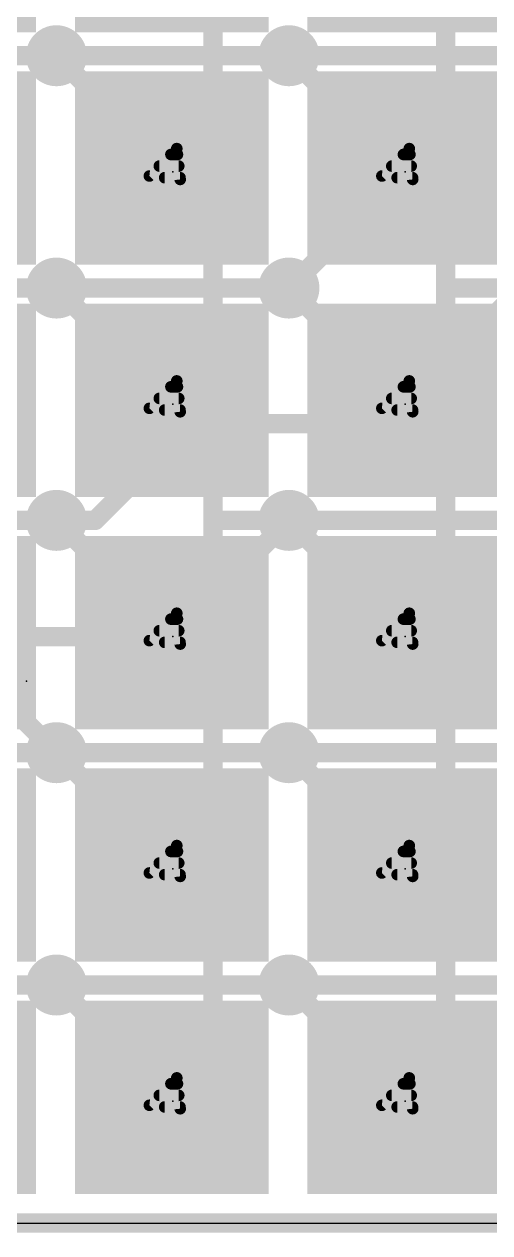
# Model space of a CAD drawing. Extents: x -0.1 to 66, y -0.1 to 31.
# Drawn here: x 36.55 to 42.65, y -0.13 to 15.73 of the extents above; entities that cross this region are included whole.
import ezdxf

# ---------------------------------------------------------------- set-up
doc = ezdxf.new("R2010")
doc.units = 0
for name, color, linetype in [('1', 12, 'CONTINUOUS'), ('16', 132, 'CONTINUOUS'), ('18', 110, 'CONTINUOUS'), ('20', 53, 'CONTINUOUS'), ('21', 40, 'CONTINUOUS'), ('23', 40, 'CONTINUOUS'), ('24', 6, 'CONTINUOUS')]:
    doc.layers.add(name, color=color, linetype=linetype)

# ---------------------------------------------------------------- blocks, each defined once
blk = doc.blocks.new('RECT')
blk.add_solid([(-0.5, -0.5), (0.5, -0.5), (-0.5, 0.5), (0.5, 0.5)])
blk = doc.blocks.new('ROUNDV')
at = {"const_width": 0.5}
blk.add_lwpolyline([(0, -0.25, 1), (0, 0.25, 1), (0, -0.25)], format="xyb", dxfattribs=at)

msp = doc.modelspace()

# ---------------------------------------------------------------- linework, layer by layer
at = {"layer": '1', "const_width": 0.254}
for points in [[(39.024, 16.3099), (39.024, 13.2619)], [(42.072, 13.2619), (42.072, 16.3099)], [(37.9634, 14.3225), (36.9697, 15.3162)], [(41.0114, 14.3225), (40.0177, 15.3162)], [(39.024, 13.2619), (39.024, 10.2139)], [(42.072, 12.192), (42.072, 13.2619)], [(37.9634, 11.2745), (36.9697, 12.2682)], [(41.0114, 11.2745), (40.0177, 12.2682)], [(42.1482, 12.2682), (42.072, 12.192)], [(43.0657, 12.2682), (42.1482, 12.2682)], [(42.072, 10.2139), (42.072, 12.192)], [(39.024, 9.271), (39.024, 10.2139)], [(42.072, 7.1659), (42.072, 10.2139)], [(39.024, 7.1659), (39.024, 9.271)], [(39.0748, 9.2202), (39.024, 9.271)], [(37.9634, 8.2265), (36.9697, 9.2202)], [(40.0177, 9.2202), (39.0748, 9.2202)], [(41.0114, 8.2265), (40.0177, 9.2202)], [(36.9697, 6.1722), (35.976, 7.1659)], [(39.024, 4.1179), (39.024, 7.1659)], [(42.072, 4.1179), (42.072, 7.1659)], [(37.9634, 5.1785), (36.9697, 6.1722)], [(36.9697, 6.1722), (36.9697, 6.1722)], [(41.0114, 5.1785), (40.0177, 6.1722)], [(39.024, 1.0699), (39.024, 4.1179)], [(42.072, 4.1179), (42.072, 1.0699)], [(36.9697, 3.1242), (37.9634, 2.1305)], [(41.0114, 2.1305), (40.0177, 3.1242)]]:
    msp.add_lwpolyline(points, dxfattribs=at)
at = {"layer": '1', "const_width": 0.127}
for points in [[(37.0146, 15.3611, 1), (36.9248, 15.2713)], [(40.0626, 15.3611, 1), (39.9728, 15.2713)], [(37.9185, 14.2776, 1), (38.0083, 14.3674)], [(40.9665, 14.2776, 1), (41.0563, 14.3674)], [(39.0875, 13.2619, 1), (38.9605, 13.2619)], [(38.9605, 13.2619, 1), (39.0875, 13.2619)], [(42.1355, 13.2619, 1), (42.0085, 13.2619)], [(42.0085, 13.2619, 1), (42.1355, 13.2619)], [(37.0146, 12.3131, 1), (36.9248, 12.2233)], [(40.0626, 12.3131, 1), (39.9728, 12.2233)], [(42.1482, 12.3317, 1), (42.1482, 12.2047)], [(42.1931, 12.2233, 1), (42.1033, 12.3131)], [(42.1355, 12.192, 1), (42.0085, 12.192)], [(42.0271, 12.2369, 1), (42.1169, 12.1471)], [(42.0085, 12.192, 1), (42.1355, 12.192)], [(37.9185, 11.2296, 1), (38.0083, 11.3194)], [(40.9665, 11.2296, 1), (41.0563, 11.3194)], [(39.0875, 10.2139, 1), (38.9605, 10.2139)], [(42.1355, 10.2139, 1), (42.0085, 10.2139)], [(38.9605, 10.2139, 1), (39.0875, 10.2139)], [(42.0085, 10.2139, 1), (42.1355, 10.2139)], [(39.0875, 9.271, 1), (38.9605, 9.271)], [(39.0689, 9.3159, 1), (38.9791, 9.2261)], [(37.0146, 9.2651, 1), (36.9248, 9.1753)], [(38.9605, 9.271, 1), (39.0875, 9.271)], [(39.0748, 9.2837, 1), (39.0748, 9.1567)], [(39.0299, 9.1753, 1), (39.1197, 9.2651)], [(40.0626, 9.2651, 1), (39.9728, 9.1753)], [(40.0177, 9.1567, 1), (40.0177, 9.2837)], [(37.9185, 8.1816, 1), (38.0083, 8.2714)], [(40.9665, 8.1816, 1), (41.0563, 8.2714)], [(39.0875, 7.1659, 1), (38.9605, 7.1659)], [(38.9605, 7.1659, 1), (39.0875, 7.1659)], [(42.1355, 7.1659, 1), (42.0085, 7.1659)], [(42.0085, 7.1659, 1), (42.1355, 7.1659)], [(37.0146, 6.2171, 1), (36.9248, 6.1273)], [(36.9697, 6.2357, 1), (36.9697, 6.1087)], [(36.9248, 6.1273, 1), (37.0146, 6.2171)], [(36.9697, 6.1087, 1), (36.9697, 6.2357)], [(40.0626, 6.2171, 1), (39.9728, 6.1273)], [(37.9185, 5.1336, 1), (38.0083, 5.2234)], [(40.9665, 5.1336, 1), (41.0563, 5.2234)], [(39.0875, 4.1179, 1), (38.9605, 4.1179)], [(38.9605, 4.1179, 1), (39.0875, 4.1179)], [(42.1355, 4.1179, 1), (42.0085, 4.1179)], [(42.0085, 4.1179, 1), (42.1355, 4.1179)], [(37.0146, 3.1691, 1), (36.9248, 3.0793)], [(40.0626, 3.1691, 1), (39.9728, 3.0793)], [(37.9185, 2.0856, 1), (38.0083, 2.1754)], [(40.9665, 2.0856, 1), (41.0563, 2.1754)], [(38.9605, 1.0699, 1), (39.0875, 1.0699)], [(42.0085, 1.0699, 1), (42.1355, 1.0699)]]:
    msp.add_lwpolyline(points, format="xyb", dxfattribs=at)
at = {"layer": '16', "const_width": 0.254}
for points in [[(36.9697, 15.3162), (33.9217, 15.3162)], [(40.0177, 15.3162), (36.9697, 15.3162)], [(43.0657, 15.3162), (40.0177, 15.3162)], [(41.2877, 13.5382), (40.0177, 12.2682)], [(44.3357, 13.5382), (41.2877, 13.5382)], [(36.9697, 12.2682), (33.9217, 12.2682)], [(40.0177, 12.2682), (36.9697, 12.2682)], [(41.2877, 10.4902), (43.0657, 12.2682)], [(37.4777, 9.2202), (38.7477, 10.4902)], [(38.7477, 10.4902), (41.2877, 10.4902)], [(36.9697, 9.2202), (33.9217, 9.2202)], [(36.9697, 9.2202), (37.4777, 9.2202)], [(38.4937, 7.6962), (40.0177, 9.2202)], [(40.0177, 9.2202), (43.0657, 9.2202)], [(35.8267, 7.6962), (38.4937, 7.6962)], [(36.3982, 6.1722), (36.9697, 6.1722)], [(36.9697, 6.1722), (40.0177, 6.1722)], [(40.0177, 6.1722), (43.0657, 6.1722)], [(36.9697, 3.1242), (35.3822, 3.1242)], [(40.0177, 3.1242), (36.9697, 3.1242)], [(43.0657, 3.1242), (40.0177, 3.1242)], [(0, 0), (65.913, 0)]]:
    msp.add_lwpolyline(points, dxfattribs=at)
at = {"layer": '16', "const_width": 0.127}
for points in [[(36.9697, 15.3797, 1), (36.9697, 15.2527)], [(36.9697, 15.2527, 1), (36.9697, 15.3797)], [(40.0177, 15.3797, 1), (40.0177, 15.2527)], [(40.0177, 15.2527, 1), (40.0177, 15.3797)], [(41.2877, 13.6017, 1), (41.2877, 13.4747)], [(41.3326, 13.4933, 1), (41.2428, 13.5831)], [(36.9697, 12.3317, 1), (36.9697, 12.2047)], [(36.9697, 12.2047, 1), (36.9697, 12.3317)], [(39.9728, 12.3131, 1), (40.0626, 12.2233)], [(40.0177, 12.2047, 1), (40.0177, 12.3317)], [(38.7477, 10.5537, 1), (38.7477, 10.4267)], [(38.7926, 10.4453, 1), (38.7028, 10.5351)], [(41.2428, 10.5351, 1), (41.3326, 10.4453)], [(41.2877, 10.4267, 1), (41.2877, 10.5537)], [(36.9697, 9.2837, 1), (36.9697, 9.1567)], [(36.9697, 9.1567, 1), (36.9697, 9.2837)], [(37.4328, 9.2651, 1), (37.5226, 9.1753)], [(37.4777, 9.1567, 1), (37.4777, 9.2837)], [(40.0177, 9.2837, 1), (40.0177, 9.1567)], [(40.0626, 9.1753, 1), (39.9728, 9.2651)], [(38.4488, 7.7411, 1), (38.5386, 7.6513)], [(38.4937, 7.6327, 1), (38.4937, 7.7597)], [(36.9697, 6.2357, 1), (36.9697, 6.1087)], [(36.9697, 6.1087, 1), (36.9697, 6.2357)], [(40.0177, 6.2357, 1), (40.0177, 6.1087)], [(40.0177, 6.1087, 1), (40.0177, 6.2357)], [(36.9697, 3.1877, 1), (36.9697, 3.0607)], [(36.9697, 3.0607, 1), (36.9697, 3.1877)], [(40.0177, 3.1877, 1), (40.0177, 3.0607)], [(40.0177, 3.0607, 1), (40.0177, 3.1877)]]:
    msp.add_lwpolyline(points, format="xyb", dxfattribs=at)
at = {"layer": '20'}
msp.add_line((3, 0), (62, 0), dxfattribs=at)
at = {"layer": '21', "const_width": 0.1524}
for points in [[(38.5476, 14.0975), (38.1884, 13.7383)], [(38.5925, 13.6934), (38.5476, 14.0975)], [(41.5956, 14.0975), (41.2364, 13.7383)], [(41.6405, 13.6934), (41.5956, 14.0975)], [(38.4709, 14.0208), (38.5561, 14.0208)], [(41.5189, 14.0208), (41.6041, 14.0208)], [(38.1884, 13.7383), (38.5925, 13.6934)], [(38.3185, 13.8684), (38.573, 13.8684)], [(41.2364, 13.7383), (41.6405, 13.6934)], [(41.3665, 13.8684), (41.621, 13.8684)], [(38.3892, 13.716), (38.59, 13.716)], [(41.4372, 13.716), (41.638, 13.716)], [(38.5476, 11.0495), (38.1884, 10.6903)], [(38.5925, 10.6454), (38.5476, 11.0495)], [(41.5956, 11.0495), (41.2364, 10.6903)], [(41.6405, 10.6454), (41.5956, 11.0495)], [(38.4709, 10.9728), (38.5561, 10.9728)], [(41.5189, 10.9728), (41.6041, 10.9728)], [(38.3185, 10.8204), (38.573, 10.8204)], [(41.3665, 10.8204), (41.621, 10.8204)], [(38.1884, 10.6903), (38.5925, 10.6454)], [(38.3892, 10.668), (38.59, 10.668)], [(41.2364, 10.6903), (41.6405, 10.6454)], [(41.4372, 10.668), (41.638, 10.668)], [(38.5476, 8.0015), (38.1884, 7.6423)], [(38.4709, 7.9248), (38.5561, 7.9248)], [(38.5925, 7.5974), (38.5476, 8.0015)], [(41.5956, 8.0015), (41.2364, 7.6423)], [(41.5189, 7.9248), (41.6041, 7.9248)], [(41.6405, 7.5974), (41.5956, 8.0015)], [(38.3185, 7.7724), (38.573, 7.7724)], [(41.3665, 7.7724), (41.621, 7.7724)], [(38.1884, 7.6423), (38.5925, 7.5974)], [(38.3892, 7.62), (38.59, 7.62)], [(41.2364, 7.6423), (41.6405, 7.5974)], [(41.4372, 7.62), (41.638, 7.62)], [(38.5476, 4.9535), (38.1884, 4.5943)], [(38.4709, 4.8768), (38.5561, 4.8768)], [(38.5925, 4.5494), (38.5476, 4.9535)], [(41.5956, 4.9535), (41.2364, 4.5943)], [(41.5189, 4.8768), (41.6041, 4.8768)], [(41.6405, 4.5494), (41.5956, 4.9535)], [(38.3185, 4.7244), (38.573, 4.7244)], [(41.3665, 4.7244), (41.621, 4.7244)], [(38.1884, 4.5943), (38.5925, 4.5494)], [(38.3892, 4.572), (38.59, 4.572)], [(41.2364, 4.5943), (41.6405, 4.5494)], [(41.4372, 4.572), (41.638, 4.572)], [(38.5476, 1.9055), (38.1884, 1.5463)], [(38.4709, 1.8288), (38.5561, 1.8288)], [(38.5925, 1.5014), (38.5476, 1.9055)], [(41.5956, 1.9055), (41.2364, 1.5463)], [(41.5189, 1.8288), (41.6041, 1.8288)], [(41.6405, 1.5014), (41.5956, 1.9055)], [(38.3185, 1.6764), (38.573, 1.6764)], [(41.3665, 1.6764), (41.621, 1.6764)], [(38.1884, 1.5463), (38.5925, 1.5014)], [(38.3892, 1.524), (38.59, 1.524)], [(41.2364, 1.5463), (41.6405, 1.5014)], [(41.4372, 1.524), (41.638, 1.524)]]:
    msp.add_lwpolyline(points, dxfattribs=at)
at = {"layer": '21', "const_width": 0.0762}
for points in [[(38.5854, 14.1017, 1), (38.5097, 14.0933)], [(38.5745, 14.0706, 1), (38.5206, 14.1245)], [(41.6334, 14.1017, 1), (41.5577, 14.0933)], [(41.6225, 14.0706, 1), (41.5686, 14.1245)], [(38.4709, 14.0589, 1), (38.4709, 13.9827)], [(38.5561, 13.9827, 1), (38.5561, 14.0589)], [(41.5189, 14.0589, 1), (41.5189, 13.9827)], [(41.6041, 13.9827, 1), (41.6041, 14.0589)], [(38.1614, 13.7653, 1), (38.2153, 13.7114)], [(38.1926, 13.7762, 1), (38.1842, 13.7004)], [(38.3185, 13.9065, 1), (38.3185, 13.8303)], [(38.573, 13.8303, 1), (38.573, 13.9065)], [(41.2094, 13.7653, 1), (41.2633, 13.7114)], [(41.2406, 13.7762, 1), (41.2322, 13.7004)], [(41.3665, 13.9065, 1), (41.3665, 13.8303)], [(41.621, 13.8303, 1), (41.621, 13.9065)], [(38.3892, 13.7541, 1), (38.3892, 13.6779)], [(38.5546, 13.6892, 1), (38.6303, 13.6976)], [(38.5883, 13.6555, 1), (38.5967, 13.7313)], [(38.59, 13.6779, 1), (38.59, 13.7541)], [(41.4372, 13.7541, 1), (41.4372, 13.6779)], [(41.6026, 13.6892, 1), (41.6783, 13.6976)], [(41.6363, 13.6555, 1), (41.6447, 13.7313)], [(41.638, 13.6779, 1), (41.638, 13.7541)], [(38.5854, 11.0537, 1), (38.5097, 11.0453)], [(38.5745, 11.0226, 1), (38.5206, 11.0765)], [(41.6334, 11.0537, 1), (41.5577, 11.0453)], [(41.6225, 11.0226, 1), (41.5686, 11.0765)], [(38.4709, 11.0109, 1), (38.4709, 10.9347)], [(38.5561, 10.9347, 1), (38.5561, 11.0109)], [(41.5189, 11.0109, 1), (41.5189, 10.9347)], [(41.6041, 10.9347, 1), (41.6041, 11.0109)], [(38.3185, 10.8585, 1), (38.3185, 10.7823)], [(38.573, 10.7823, 1), (38.573, 10.8585)], [(41.3665, 10.8585, 1), (41.3665, 10.7823)], [(41.621, 10.7823, 1), (41.621, 10.8585)], [(38.1614, 10.7173, 1), (38.2153, 10.6634)], [(38.1926, 10.7282, 1), (38.1842, 10.6524)], [(38.3892, 10.7061, 1), (38.3892, 10.6299)], [(38.5546, 10.6412, 1), (38.6303, 10.6496)], [(38.5883, 10.6075, 1), (38.5967, 10.6833)], [(38.59, 10.6299, 1), (38.59, 10.7061)], [(41.2094, 10.7173, 1), (41.2633, 10.6634)], [(41.2406, 10.7282, 1), (41.2322, 10.6524)], [(41.4372, 10.7061, 1), (41.4372, 10.6299)], [(41.6026, 10.6412, 1), (41.6783, 10.6496)], [(41.6363, 10.6075, 1), (41.6447, 10.6833)], [(41.638, 10.6299, 1), (41.638, 10.7061)], [(38.4709, 7.9629, 1), (38.4709, 7.8867)], [(38.5854, 8.0057, 1), (38.5097, 7.9973)], [(38.5745, 7.9746, 1), (38.5206, 8.0285)], [(38.5561, 7.8867, 1), (38.5561, 7.9629)], [(41.5189, 7.9629, 1), (41.5189, 7.8867)], [(41.6334, 8.0057, 1), (41.5577, 7.9973)], [(41.6225, 7.9746, 1), (41.5686, 8.0285)], [(41.6041, 7.8867, 1), (41.6041, 7.9629)], [(38.3185, 7.8105, 1), (38.3185, 7.7343)], [(38.573, 7.7343, 1), (38.573, 7.8105)], [(41.3665, 7.8105, 1), (41.3665, 7.7343)], [(41.621, 7.7343, 1), (41.621, 7.8105)], [(38.1614, 7.6693, 1), (38.2153, 7.6154)], [(38.1926, 7.6802, 1), (38.1842, 7.6044)], [(38.3892, 7.6581, 1), (38.3892, 7.5819)], [(38.5546, 7.5932, 1), (38.6303, 7.6016)], [(38.5883, 7.5595, 1), (38.5967, 7.6353)], [(38.59, 7.5819, 1), (38.59, 7.6581)], [(41.2094, 7.6693, 1), (41.2633, 7.6154)], [(41.2406, 7.6802, 1), (41.2322, 7.6044)], [(41.4372, 7.6581, 1), (41.4372, 7.5819)], [(41.6026, 7.5932, 1), (41.6783, 7.6016)], [(41.6363, 7.5595, 1), (41.6447, 7.6353)], [(41.638, 7.5819, 1), (41.638, 7.6581)], [(38.4709, 4.9149, 1), (38.4709, 4.8387)], [(38.5854, 4.9577, 1), (38.5097, 4.9493)], [(38.5745, 4.9266, 1), (38.5206, 4.9805)], [(38.5561, 4.8387, 1), (38.5561, 4.9149)], [(41.5189, 4.9149, 1), (41.5189, 4.8387)], [(41.6334, 4.9577, 1), (41.5577, 4.9493)], [(41.6225, 4.9266, 1), (41.5686, 4.9805)], [(41.6041, 4.8387, 1), (41.6041, 4.9149)], [(38.3185, 4.7625, 1), (38.3185, 4.6863)], [(38.573, 4.6863, 1), (38.573, 4.7625)], [(41.3665, 4.7625, 1), (41.3665, 4.6863)], [(41.621, 4.6863, 1), (41.621, 4.7625)], [(38.1614, 4.6213, 1), (38.2153, 4.5674)], [(38.1926, 4.6322, 1), (38.1842, 4.5564)], [(38.3892, 4.6101, 1), (38.3892, 4.5339)], [(38.5883, 4.5115, 1), (38.5967, 4.5873)], [(38.59, 4.5339, 1), (38.59, 4.6101)], [(41.2094, 4.6213, 1), (41.2633, 4.5674)], [(41.2406, 4.6322, 1), (41.2322, 4.5564)], [(41.4372, 4.6101, 1), (41.4372, 4.5339)], [(41.6363, 4.5115, 1), (41.6447, 4.5873)], [(41.638, 4.5339, 1), (41.638, 4.6101)], [(38.5546, 4.5452, 1), (38.6303, 4.5536)], [(41.6026, 4.5452, 1), (41.6783, 4.5536)], [(38.4709, 1.8669, 1), (38.4709, 1.7907)], [(38.5854, 1.9097, 1), (38.5097, 1.9013)], [(38.5745, 1.8786, 1), (38.5206, 1.9325)], [(38.5561, 1.7907, 1), (38.5561, 1.8669)], [(41.5189, 1.8669, 1), (41.5189, 1.7907)], [(41.6334, 1.9097, 1), (41.5577, 1.9013)], [(41.6225, 1.8786, 1), (41.5686, 1.9325)], [(41.6041, 1.7907, 1), (41.6041, 1.8669)], [(38.3185, 1.7145, 1), (38.3185, 1.6383)], [(38.573, 1.6383, 1), (38.573, 1.7145)], [(41.3665, 1.7145, 1), (41.3665, 1.6383)], [(41.621, 1.6383, 1), (41.621, 1.7145)], [(38.1614, 1.5733, 1), (38.2153, 1.5194)], [(38.1926, 1.5842, 1), (38.1842, 1.5084)], [(38.3892, 1.5621, 1), (38.3892, 1.4859)], [(38.59, 1.4859, 1), (38.59, 1.5621)], [(41.2094, 1.5733, 1), (41.2633, 1.5194)], [(41.2406, 1.5842, 1), (41.2322, 1.5084)], [(41.4372, 1.5621, 1), (41.4372, 1.4859)], [(41.638, 1.4859, 1), (41.638, 1.5621)], [(38.5546, 1.4972, 1), (38.6303, 1.5056)], [(38.5883, 1.4635, 1), (38.5967, 1.5393)], [(41.6026, 1.4972, 1), (41.6783, 1.5056)], [(41.6363, 1.4635, 1), (41.6447, 1.5393)]]:
    msp.add_lwpolyline(points, format="xyb", dxfattribs=at)
at = {"layer": '23'}
for p in [(38.4937, 13.7922), (41.5417, 13.7922), (38.4937, 10.7442), (41.5417, 10.7442), (38.4937, 7.6962), (41.5417, 7.6962), (38.4937, 4.6482), (41.5417, 4.6482), (38.4937, 1.6002), (41.5417, 1.6002)]:
    msp.add_point(p, dxfattribs=at)
at = {"layer": '24'}
msp.add_point((36.576, 7.112), dxfattribs=at)

# ---------------------------------------------------------------- block references
at = {"layer": '1', "xscale": 0.8, "yscale": 0.8, "rotation": 225}
for p in [(37.9634, 14.3225), (41.0114, 14.3225), (39.024, 13.2619), (42.072, 13.2619), (37.9634, 11.2745), (41.0114, 11.2745), (39.024, 10.2139), (42.072, 10.2139), (37.9634, 8.2265), (41.0114, 8.2265), (39.024, 7.1659), (42.072, 7.1659), (37.9634, 5.1785), (41.0114, 5.1785), (39.024, 4.1179), (42.072, 4.1179), (37.9634, 2.1305), (41.0114, 2.1305), (39.024, 1.0699), (42.072, 1.0699)]:
    msp.add_blockref('RECT', p, dxfattribs=at)
at = {"layer": '18', "xscale": 0.8001, "yscale": 0.8001}
for p in [(36.9697, 15.3162), (36.9697, 15.3162), (40.0177, 15.3162), (40.0177, 15.3162), (36.9697, 12.2682), (36.9697, 12.2682), (40.0177, 12.2682), (40.0177, 12.2682), (36.9697, 9.2202), (36.9697, 9.2202), (40.0177, 9.2202), (40.0177, 9.2202), (36.9697, 6.1722), (36.9697, 6.1722), (40.0177, 6.1722), (40.0177, 6.1722), (36.9697, 3.1242), (36.9697, 3.1242), (40.0177, 3.1242), (40.0177, 3.1242)]:
    msp.add_blockref('ROUNDV', p, dxfattribs=at)
at = {"layer": '21', "xscale": 2.54, "yscale": 2.54}
for p in [(35.433, 16.891), (38.481, 16.891), (41.529, 16.891), (35.433, 13.843), (38.481, 13.843), (41.529, 13.843), (35.433, 10.795), (38.481, 10.795), (41.529, 10.795), (35.433, 7.747), (38.481, 7.747), (41.529, 7.747), (35.433, 4.699), (38.481, 4.699), (41.529, 4.699), (35.433, 1.651), (38.481, 1.651), (41.529, 1.651)]:
    msp.add_blockref('RECT', p, dxfattribs=at)
at = {"layer": '21', "xscale": 0.762, "yscale": 0.127, "rotation": 225}
for p in [(38.6374, 13.6485), (41.6854, 13.6485), (38.6374, 10.6005), (41.6854, 10.6005), (38.6374, 7.5525), (41.6854, 7.5525), (38.6374, 4.5045), (41.6854, 4.5045), (38.6374, 1.4565), (41.6854, 1.4565)]:
    msp.add_blockref('RECT', p, dxfattribs=at)

doc.saveas('drawing.dxf')
